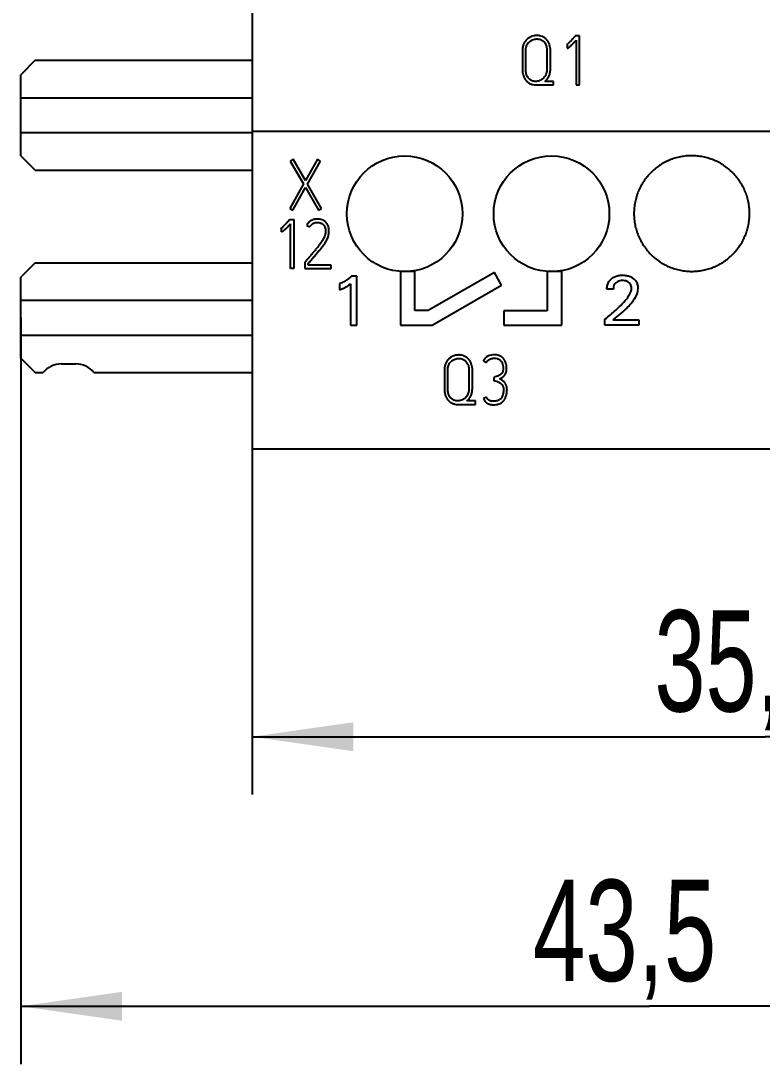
# Model space of a CAD drawing. Extents: x 0 to 420, y 0 to 297.
# Drawn here: x 101.72 to 127.36, y 119.38 to 155.46 of the extents above; entities that cross this region are included whole.
import ezdxf

# ---------------------------------------------------------------- set-up
doc = ezdxf.new("R2010")
doc.units = 0
doc.header["$LTSCALE"] = 23.1
for name, color, linetype in [('10000_FRONT', 7, 'CONTINUOUS'), ('10100_DIM_FRONT', 7, 'CONTINUOUS'), ('10500_FRONT_LABELING', 7, 'CONTINUOUS')]:
    doc.layers.add(name, color=color, linetype=linetype)
doc.styles.get("Standard").update_dxf_attribs({"font": 'txt', "width": 0.8})
doc.dimstyles.new('DIMSTYLE_1', dxfattribs={"dimtxt": 3.5, "dimasz": 3.5, "dimexe": 0.18, "dimexo": 0.0625, "dimgap": 0.09, "dimtad": 1, "dimtxsty": 'STANDARD', "dimcen": 0.09, "dimazin": 3, "dimtp": 0.05, "dimtm": 0.05, "dimtfac": 1, "dimtofl": 0, "dimtmove": 0, "dimatfit": 3, "dimtolj": 1})

# ---------------------------------------------------------------- blocks, each defined once
blk = doc.blocks.new('*D0')
at = {"layer": '10100_DIM_FRONT', "linetype": 'CONTINUOUS'}
for p, q in [((145.216, 146.129), (145.216, 119.377)), ((101.716, 145.192), (101.716, 119.377)), ((101.716, 121.377), (123.466, 121.377)), ((145.216, 121.377), (123.466, 121.377))]:
    blk.add_line(p, q, dxfattribs=at)
for points in [[(105.216, 121.877), (101.716, 121.377), (105.216, 120.877)], [(141.716, 120.877), (145.216, 121.377), (141.716, 121.877)]]:
    blk.add_solid(points, dxfattribs=at)
at = {"layer": '10100_DIM_FRONT', "linetype": 'CONTINUOUS', "width": 0.696429}
blk.add_text('43,5', height=3.5, dxfattribs=at).set_placement((119.432, 122.252))
blk = doc.blocks.new('*D1')
at = {"layer": '10100_DIM_FRONT', "linetype": 'CONTINUOUS'}
for p, q in [((109.715618, 185.641363), (109.715618, 128.698883)), ((145.215618, 185.641363), (145.215618, 128.698883)), ((109.715618, 130.698883), (127.465618, 130.698883)), ((145.215618, 130.698883), (127.465618, 130.698883))]:
    blk.add_line(p, q, dxfattribs=at)
for points in [[(113.215618, 131.198883), (109.715618, 130.698883), (113.215618, 130.198883)], [(141.715618, 130.198883), (145.215618, 130.698883), (141.715618, 131.198883)]]:
    blk.add_solid(points, dxfattribs=at)
at = {"layer": '10100_DIM_FRONT', "linetype": 'CONTINUOUS', "width": 0.678571}
blk.add_text('35,5', height=3.5, dxfattribs=at).set_placement((123.63496, 131.573883))

msp = doc.modelspace()

# ---------------------------------------------------------------- linework, layer by layer
at = {"layer": '10000_FRONT', "color": 7, "linetype": 'CONTINUOUS'}
for p, q in [((109.716, 230.642), (109.716, 140.642)), ((102.216, 154.092), (101.716, 153.592)), ((102.216, 154.092), (109.716, 154.092)), ((101.716, 150.792), (101.716, 153.592)), ((101.716, 152.792), (109.716, 152.792)), ((101.716, 151.592), (109.716, 151.592)), ((109.716, 151.642), (145.216, 151.642)), ((101.716, 150.792), (102.216, 150.292)), ((102.216, 150.292), (109.716, 150.292)), ((102.216, 147.092), (101.716, 146.592)), ((102.216, 147.092), (109.716, 147.092)), ((101.716, 143.792), (101.716, 146.592)), ((114.849, 146.788), (114.849, 144.934)), ((115.345, 146.788), (114.849, 146.788)), ((115.345, 145.435), (115.345, 146.788)), ((118.096, 146.753), (115.811, 145.435)), ((118.346, 146.319), (118.096, 146.753)), ((119.926, 146.794), (119.926, 145.434)), ((120.426, 146.794), (119.926, 146.794)), ((120.426, 144.934), (120.426, 146.794)), ((115.944, 144.934), (118.346, 146.319)), ((101.716, 145.792), (109.716, 145.792)), ((115.811, 145.435), (115.345, 145.435)), ((118.427, 145.434), (118.427, 144.934)), ((119.926, 145.434), (118.427, 145.434)), ((114.849, 144.934), (115.944, 144.934)), ((118.427, 144.934), (120.426, 144.934)), ((101.716, 144.592), (109.716, 144.592)), ((101.716, 143.792), (102.216, 143.292)), ((102.216, 143.292), (102.491, 143.292)), ((103.116, 143.592), (103.616, 143.592)), ((104.24, 143.292), (109.716, 143.292)), ((145.216, 140.642), (109.716, 140.642))]:
    msp.add_line(p, q, dxfattribs=at)
for centre in [(114.993, 148.785), (120.073, 148.785)]:
    msp.add_circle(centre, 2, dxfattribs=at)
for centre, start, end in [((103.116, 142.792), 90, 141.3178), ((103.616, 142.792), 38.6822, 90)]:
    msp.add_arc(centre, 0.8, start, end, dxfattribs=at)
for points, knots in [([(126.926, 148.792), (126.926, 148.858), (126.922, 148.923), (126.91, 149.053), (126.9, 149.117), (126.875, 149.245), (126.859, 149.308), (126.831, 149.402), (126.821, 149.433), (126.798, 149.495), (126.787, 149.526), (126.749, 149.616), (126.694, 149.734), (126.627, 149.846), (126.573, 149.927), (126.554, 149.954), (126.515, 150.007), (126.495, 150.033), (126.432, 150.109), (126.388, 150.158), (126.25, 150.297), (126.15, 150.379), (126.027, 150.462), (126.013, 150.471), (125.985, 150.489), (125.971, 150.497), (125.929, 150.523), (125.9, 150.539), (125.813, 150.586), (125.754, 150.614), (125.634, 150.664), (125.572, 150.686), (125.478, 150.715), (125.447, 150.724), (125.383, 150.74), (125.35, 150.747), (125.253, 150.766), (125.123, 150.786), (124.993, 150.792), (124.862, 150.792), (124.797, 150.789), (124.698, 150.78), (124.665, 150.776), (124.6, 150.766), (124.567, 150.76), (124.471, 150.741), (124.407, 150.725), (124.283, 150.687), (124.221, 150.665), (124.13, 150.628), (124.1, 150.614), (124.055, 150.593), (124.04, 150.586), (124.011, 150.571), (123.938, 150.533), (123.867, 150.491), (123.705, 150.382), (123.604, 150.299), (123.487, 150.182), (123.464, 150.158), (123.42, 150.11), (123.399, 150.085), (123.337, 150.009), (123.298, 149.957), (123.226, 149.849), (123.192, 149.793), (123.146, 149.706), (123.131, 149.677), (123.103, 149.617), (123.09, 149.587), (123.052, 149.496), (123.009, 149.374), (122.977, 149.247), (122.958, 149.152), (122.952, 149.12), (122.943, 149.055), (122.939, 149.022), (122.929, 148.924), (122.926, 148.858), (122.926, 148.792)], [0, 0, 0, 0, 0.03125, 0.03125, 0.0625, 0.0625, 0.09375, 0.09375, 0.109375, 0.109375, 0.125, 0.125, 0.15625, 0.1875, 0.1875, 0.203125, 0.203125, 0.21875, 0.21875, 0.25, 0.25, 0.3125, 0.3125, 0.320312, 0.320312, 0.328125, 0.328125, 0.34375, 0.34375, 0.375, 0.375, 0.40625, 0.40625, 0.421875, 0.421875, 0.4375, 0.4375, 0.46875, 0.5, 0.5, 0.53125, 0.53125, 0.546875, 0.546875, 0.5625, 0.5625, 0.59375, 0.59375, 0.625, 0.625, 0.640625, 0.640625, 0.648438, 0.648438, 0.65625, 0.6875, 0.6875, 0.75, 0.75, 0.765625, 0.765625, 0.78125, 0.78125, 0.8125, 0.8125, 0.84375, 0.84375, 0.859375, 0.859375, 0.875, 0.875, 0.90625, 0.9375, 0.9375, 0.953125, 0.953125, 0.96875, 0.96875, 1, 1, 1, 1]), ([(122.926, 148.792), (122.926, 148.727), (122.929, 148.661), (122.942, 148.532), (122.951, 148.468), (122.976, 148.34), (122.992, 148.277), (123.02, 148.183), (123.031, 148.152), (123.053, 148.09), (123.065, 148.059), (123.102, 147.969), (123.158, 147.851), (123.224, 147.739), (123.278, 147.658), (123.297, 147.631), (123.336, 147.578), (123.356, 147.552), (123.419, 147.476), (123.463, 147.427), (123.601, 147.288), (123.701, 147.205), (123.824, 147.123), (123.838, 147.114), (123.866, 147.096), (123.88, 147.087), (123.922, 147.062), (123.951, 147.046), (124.038, 146.999), (124.097, 146.971), (124.217, 146.921), (124.279, 146.899), (124.373, 146.87), (124.404, 146.861), (124.468, 146.845), (124.501, 146.838), (124.598, 146.818), (124.728, 146.799), (124.858, 146.792), (124.989, 146.792), (125.055, 146.795), (125.153, 146.805), (125.186, 146.809), (125.252, 146.819), (125.414, 146.847), (125.57, 146.894), (125.721, 146.957), (125.751, 146.971), (125.796, 146.992), (125.811, 146.999), (125.841, 147.014), (125.914, 147.052), (125.984, 147.094), (126.147, 147.203), (126.248, 147.286), (126.364, 147.403), (126.387, 147.426), (126.431, 147.475), (126.452, 147.5), (126.514, 147.576), (126.553, 147.628), (126.625, 147.736), (126.659, 147.792), (126.705, 147.879), (126.72, 147.908), (126.748, 147.968), (126.761, 147.998), (126.799, 148.088), (126.843, 148.211), (126.874, 148.337), (126.893, 148.433), (126.899, 148.465), (126.909, 148.53), (126.913, 148.563), (126.922, 148.661), (126.926, 148.726), (126.926, 148.792)], [0, 0, 0, 0, 0.03125, 0.03125, 0.0625, 0.0625, 0.09375, 0.09375, 0.109375, 0.109375, 0.125, 0.125, 0.15625, 0.1875, 0.1875, 0.203125, 0.203125, 0.21875, 0.21875, 0.25, 0.25, 0.3125, 0.3125, 0.320312, 0.320312, 0.328125, 0.328125, 0.34375, 0.34375, 0.375, 0.375, 0.40625, 0.40625, 0.421875, 0.421875, 0.4375, 0.4375, 0.46875, 0.5, 0.5, 0.53125, 0.53125, 0.546875, 0.546875, 0.5625, 0.625, 0.625, 0.640625, 0.640625, 0.648438, 0.648438, 0.65625, 0.6875, 0.6875, 0.75, 0.75, 0.765625, 0.765625, 0.78125, 0.78125, 0.8125, 0.8125, 0.84375, 0.84375, 0.859375, 0.859375, 0.875, 0.875, 0.90625, 0.9375, 0.9375, 0.953125, 0.953125, 0.96875, 0.96875, 1, 1, 1, 1])]:
    msp.add_open_spline(points, degree=3, knots=knots, dxfattribs=at)
at = {"layer": '10500_FRONT_LABELING', "color": 7, "linetype": 'CONTINUOUS'}
for p, q in [((120.895, 154.933), (120.879, 154.914)), ((121.044, 154.933), (120.895, 154.933)), ((120.926, 154.787), (120.926, 153.24)), ((121.044, 153.24), (121.044, 154.933)), ((119.066, 154.428), (119.066, 153.785)), ((119.184, 153.785), (119.184, 154.428)), ((119.917, 154.428), (119.917, 153.799)), ((120.037, 153.799), (120.037, 154.428)), ((120.596, 154.629), (120.61, 154.633)), ((120.61, 154.633), (120.617, 154.513)), ((120.141, 153.363), (119.848, 153.363)), ((120.141, 153.242), (120.141, 153.363)), ((119.528, 153.242), (120.141, 153.242)), ((120.926, 153.24), (121.044, 153.24)), ((111.136, 150.668), (111.034, 150.609)), ((111.034, 150.609), (111.494, 149.815)), ((111.56, 149.933), (111.136, 150.668)), ((111.978, 150.668), (111.56, 149.933)), ((111.631, 149.812), (112.084, 150.609)), ((112.084, 150.609), (111.978, 150.668)), ((111.494, 149.815), (111.016, 148.973)), ((112.119, 148.973), (111.631, 149.812)), ((111.119, 148.914), (111.563, 149.695)), ((111.563, 149.695), (112.015, 148.914)), ((111.016, 148.973), (111.119, 148.914)), ((112.015, 148.914), (112.119, 148.973)), ((110.999, 148.564), (111.015, 148.583)), ((111.015, 148.583), (111.164, 148.583)), ((111.046, 146.89), (111.046, 148.437)), ((111.164, 148.583), (111.164, 146.89)), ((111.605, 148.383), (111.711, 148.328)), ((110.73, 148.283), (110.716, 148.279)), ((110.737, 148.163), (110.73, 148.283)), ((111.164, 146.89), (111.046, 146.89)), ((111.555, 147.126), (111.541, 147.109)), ((111.541, 147.109), (111.541, 146.892)), ((111.541, 146.892), (112.446, 146.892)), ((111.659, 147.01), (111.659, 147.067)), ((112.446, 147.01), (111.659, 147.01)), ((112.446, 146.892), (112.446, 147.01)), ((113.343, 146.626), (113.15, 146.626)), ((113.343, 144.935), (113.343, 146.626)), ((112.743, 146.364), (112.743, 146.152)), ((113.115, 146.363), (113.115, 144.935)), ((122.213, 146.176), (121.992, 146.176)), ((121.923, 144.935), (121.923, 145.139)), ((122.2, 145.121), (123.095, 145.121)), ((123.095, 145.121), (123.095, 144.935)), ((113.115, 144.935), (113.343, 144.935)), ((123.095, 144.935), (121.923, 144.935)), ((117.716, 143.694), (117.824, 143.64)), ((116.366, 143.378), (116.366, 142.735)), ((116.484, 142.735), (116.484, 143.378)), ((117.217, 143.378), (117.217, 142.749)), ((117.337, 142.749), (117.337, 143.378)), ((118.076, 143.128), (118.083, 143.011)), ((116.828, 142.192), (117.441, 142.192)), ((117.441, 142.313), (117.148, 142.313)), ((117.441, 142.192), (117.441, 142.313)), ((117.824, 142.445), (117.716, 142.395))]:
    msp.add_line(p, q, dxfattribs=at)
for points, knots in [([(120.037, 154.428), (120.037, 154.495), (120.029, 154.561), (120.003, 154.64), (119.997, 154.656), (119.984, 154.686), (119.977, 154.701), (119.961, 154.73), (119.952, 154.744), (119.938, 154.765), (119.933, 154.772), (119.923, 154.785), (119.918, 154.791), (119.89, 154.823), (119.866, 154.846), (119.826, 154.875), (119.812, 154.884), (119.783, 154.901), (119.768, 154.908), (119.722, 154.928), (119.69, 154.938), (119.641, 154.947), (119.624, 154.949), (119.591, 154.952), (119.574, 154.952), (119.541, 154.951), (119.524, 154.95), (119.49, 154.946), (119.474, 154.943), (119.425, 154.932), (119.394, 154.922), (119.348, 154.901), (119.333, 154.894), (119.304, 154.877), (119.29, 154.868), (119.263, 154.849), (119.249, 154.839), (119.231, 154.823), (119.224, 154.817), (119.212, 154.806), (119.206, 154.8), (119.178, 154.769), (119.158, 154.743), (119.132, 154.7), (119.124, 154.685), (119.11, 154.655), (119.103, 154.64), (119.092, 154.609), (119.087, 154.593), (119.079, 154.561), (119.076, 154.545), (119.07, 154.512), (119.069, 154.495), (119.066, 154.462), (119.066, 154.445), (119.066, 154.428)], [0, 0, 0, 0, 0.125, 0.125, 0.15625, 0.15625, 0.1875, 0.1875, 0.21875, 0.21875, 0.234375, 0.234375, 0.25, 0.25, 0.3125, 0.3125, 0.34375, 0.34375, 0.375, 0.375, 0.4375, 0.4375, 0.46875, 0.46875, 0.5, 0.5, 0.53125, 0.53125, 0.5625, 0.5625, 0.625, 0.625, 0.65625, 0.65625, 0.6875, 0.6875, 0.71875, 0.71875, 0.734375, 0.734375, 0.75, 0.75, 0.8125, 0.8125, 0.84375, 0.84375, 0.875, 0.875, 0.90625, 0.90625, 0.9375, 0.9375, 0.96875, 0.96875, 1, 1, 1, 1]), ([(119.184, 154.428), (119.184, 154.454), (119.185, 154.479), (119.193, 154.529), (119.198, 154.554), (119.211, 154.59), (119.216, 154.602), (119.227, 154.625), (119.232, 154.636), (119.245, 154.658), (119.252, 154.669), (119.267, 154.689), (119.275, 154.699), (119.301, 154.728), (119.32, 154.745), (119.351, 154.767), (119.362, 154.774), (119.384, 154.787), (119.396, 154.792), (119.431, 154.808), (119.455, 154.816), (119.492, 154.824), (119.505, 154.827), (119.53, 154.83), (119.543, 154.831), (119.568, 154.832), (119.581, 154.832), (119.607, 154.83), (119.619, 154.828), (119.657, 154.822), (119.681, 154.815), (119.716, 154.8), (119.728, 154.794), (119.75, 154.781), (119.761, 154.774), (119.791, 154.751), (119.81, 154.734), (119.843, 154.694), (119.856, 154.673), (119.874, 154.639), (119.879, 154.627), (119.888, 154.603), (119.893, 154.591), (119.903, 154.555), (119.909, 154.53), (119.915, 154.48), (119.917, 154.454), (119.917, 154.428)], [0, 0, 0, 0, 0.0625, 0.0625, 0.125, 0.125, 0.15625, 0.15625, 0.1875, 0.1875, 0.21875, 0.21875, 0.25, 0.25, 0.3125, 0.3125, 0.34375, 0.34375, 0.375, 0.375, 0.4375, 0.4375, 0.46875, 0.46875, 0.5, 0.5, 0.53125, 0.53125, 0.5625, 0.5625, 0.625, 0.625, 0.65625, 0.65625, 0.6875, 0.6875, 0.75, 0.75, 0.8125, 0.8125, 0.84375, 0.84375, 0.875, 0.875, 0.9375, 0.9375, 1, 1, 1, 1]), ([(120.879, 154.914), (120.868, 154.901), (120.856, 154.889), (120.834, 154.864), (120.822, 154.852), (120.788, 154.815), (120.766, 154.79), (120.719, 154.742), (120.696, 154.718), (120.66, 154.683), (120.648, 154.671), (120.629, 154.655), (120.622, 154.649), (120.61, 154.638), (120.603, 154.633), (120.596, 154.629)], [0, 0, 0, 0, 0.125, 0.125, 0.25, 0.25, 0.5, 0.5, 0.75, 0.75, 0.875, 0.875, 0.9375, 0.9375, 1, 1, 1, 1]), ([(120.617, 154.513), (120.622, 154.513), (120.626, 154.514), (120.634, 154.516), (120.639, 154.517), (120.647, 154.52), (120.651, 154.522), (120.658, 154.526), (120.662, 154.528), (120.673, 154.536), (120.68, 154.541), (120.693, 154.552), (120.7, 154.558), (120.719, 154.575), (120.732, 154.587), (120.757, 154.611), (120.77, 154.623), (120.806, 154.66), (120.831, 154.685), (120.879, 154.736), (120.902, 154.761), (120.926, 154.787)], [0, 0, 0, 0, 0.03125, 0.03125, 0.0625, 0.0625, 0.09375, 0.09375, 0.125, 0.125, 0.1875, 0.1875, 0.25, 0.25, 0.375, 0.375, 0.5, 0.5, 0.75, 0.75, 1, 1, 1, 1]), ([(119.066, 153.785), (119.066, 153.718), (119.073, 153.652), (119.097, 153.572), (119.102, 153.556), (119.114, 153.525), (119.121, 153.51), (119.135, 153.48), (119.143, 153.466), (119.156, 153.444), (119.161, 153.437), (119.17, 153.423), (119.175, 153.416), (119.2, 153.383), (119.223, 153.359), (119.262, 153.327), (119.275, 153.317), (119.304, 153.299), (119.333, 153.283), (119.364, 153.271), (119.395, 153.26), (119.412, 153.256), (119.461, 153.245), (119.494, 153.242), (119.528, 153.242)], [0, 0, 0, 0, 0.25, 0.25, 0.3125, 0.3125, 0.375, 0.375, 0.4375, 0.4375, 0.46875, 0.46875, 0.5, 0.5, 0.625, 0.625, 0.6875, 0.6875, 0.75, 0.8125, 0.8125, 0.875, 0.875, 1, 1, 1, 1]), ([(119.917, 153.799), (119.917, 153.772), (119.915, 153.746), (119.91, 153.707), (119.908, 153.694), (119.902, 153.669), (119.898, 153.656), (119.886, 153.618), (119.876, 153.594), (119.858, 153.559), (119.851, 153.548), (119.837, 153.525), (119.829, 153.515), (119.804, 153.484), (119.786, 153.465), (119.755, 153.44), (119.745, 153.432), (119.723, 153.418), (119.711, 153.411), (119.676, 153.393), (119.651, 153.383), (119.613, 153.373), (119.6, 153.37), (119.574, 153.365), (119.561, 153.364), (119.535, 153.362), (119.522, 153.362), (119.502, 153.363), (119.495, 153.364), (119.482, 153.365), (119.475, 153.366), (119.443, 153.371), (119.418, 153.379), (119.381, 153.395), (119.37, 153.401), (119.347, 153.415), (119.325, 153.43), (119.306, 153.447), (119.287, 153.466), (119.279, 153.476), (119.254, 153.508), (119.241, 153.53), (119.223, 153.566), (119.218, 153.578), (119.209, 153.603), (119.206, 153.616), (119.195, 153.654), (119.191, 153.679), (119.185, 153.732), (119.184, 153.758), (119.184, 153.785)], [0, 0, 0, 0, 0.0625, 0.0625, 0.09375, 0.09375, 0.125, 0.125, 0.1875, 0.1875, 0.21875, 0.21875, 0.25, 0.25, 0.3125, 0.3125, 0.34375, 0.34375, 0.375, 0.375, 0.4375, 0.4375, 0.46875, 0.46875, 0.5, 0.5, 0.53125, 0.53125, 0.546875, 0.546875, 0.5625, 0.5625, 0.625, 0.625, 0.65625, 0.65625, 0.6875, 0.71875, 0.71875, 0.75, 0.75, 0.8125, 0.8125, 0.84375, 0.84375, 0.875, 0.875, 0.9375, 0.9375, 1, 1, 1, 1]), ([(119.848, 153.363), (119.864, 153.376), (119.879, 153.39), (119.907, 153.42), (119.92, 153.436), (119.938, 153.461), (119.943, 153.469), (119.954, 153.486), (119.96, 153.495), (119.975, 153.522), (119.984, 153.54), (120, 153.578), (120.007, 153.597), (120.019, 153.636), (120.023, 153.656), (120.034, 153.717), (120.037, 153.758), (120.037, 153.799)], [0, 0, 0, 0, 0.125, 0.125, 0.25, 0.25, 0.3125, 0.3125, 0.375, 0.375, 0.5, 0.5, 0.625, 0.625, 0.75, 0.75, 1, 1, 1, 1]), ([(110.716, 148.279), (110.723, 148.283), (110.729, 148.289), (110.742, 148.299), (110.749, 148.305), (110.768, 148.321), (110.78, 148.333), (110.816, 148.368), (110.839, 148.392), (110.885, 148.441), (110.908, 148.465), (110.942, 148.502), (110.953, 148.514), (110.976, 148.539), (110.988, 148.551), (110.999, 148.564)], [0, 0, 0, 0, 0.0625, 0.0625, 0.125, 0.125, 0.25, 0.25, 0.5, 0.5, 0.75, 0.75, 0.875, 0.875, 1, 1, 1, 1]), ([(111.046, 148.437), (111.022, 148.411), (110.998, 148.386), (110.95, 148.335), (110.926, 148.31), (110.889, 148.273), (110.877, 148.261), (110.852, 148.237), (110.839, 148.225), (110.82, 148.208), (110.813, 148.202), (110.799, 148.191), (110.793, 148.186), (110.782, 148.178), (110.778, 148.176), (110.771, 148.172), (110.767, 148.17), (110.759, 148.167), (110.754, 148.166), (110.746, 148.164), (110.741, 148.163), (110.737, 148.163)], [0, 0, 0, 0, 0.25, 0.25, 0.5, 0.5, 0.625, 0.625, 0.75, 0.75, 0.8125, 0.8125, 0.875, 0.875, 0.90625, 0.90625, 0.9375, 0.9375, 0.96875, 0.96875, 1, 1, 1, 1]), ([(111.711, 148.328), (111.72, 148.348), (111.732, 148.367), (111.752, 148.392), (111.76, 148.4), (111.775, 148.416), (111.792, 148.43), (111.81, 148.442), (111.829, 148.453), (111.839, 148.458), (111.869, 148.471), (111.89, 148.477), (111.923, 148.481), (111.934, 148.483), (111.956, 148.484), (111.967, 148.484), (112, 148.484), (112.021, 148.482), (112.054, 148.476), (112.065, 148.473), (112.086, 148.467), (112.096, 148.463), (112.116, 148.455), (112.126, 148.45), (112.145, 148.439), (112.154, 148.432), (112.171, 148.419), (112.179, 148.411), (112.19, 148.399), (112.194, 148.395), (112.201, 148.386), (112.204, 148.382), (112.213, 148.368), (112.219, 148.359), (112.228, 148.339), (112.233, 148.329), (112.243, 148.298), (112.248, 148.277), (112.253, 148.244), (112.254, 148.234), (112.255, 148.212), (112.255, 148.201), (112.255, 148.168), (112.254, 148.146), (112.248, 148.103), (112.244, 148.082), (112.237, 148.051), (112.234, 148.04), (112.228, 148.019), (112.224, 148.009), (112.213, 147.978), (112.204, 147.958), (112.185, 147.92), (112.174, 147.901), (112.151, 147.865), (112.14, 147.846), (112.104, 147.792), (112.079, 147.757), (112.027, 147.687), (112.001, 147.653), (111.947, 147.586), (111.92, 147.553), (111.864, 147.486), (111.836, 147.453), (111.781, 147.387), (111.753, 147.355), (111.696, 147.289), (111.668, 147.256), (111.626, 147.207), (111.612, 147.191), (111.583, 147.158), (111.569, 147.142), (111.555, 147.126)], [0, 0, 0, 0, 0.03125, 0.03125, 0.046875, 0.046875, 0.0625, 0.078125, 0.078125, 0.09375, 0.09375, 0.125, 0.125, 0.140625, 0.140625, 0.15625, 0.15625, 0.1875, 0.1875, 0.203125, 0.203125, 0.21875, 0.21875, 0.234375, 0.234375, 0.25, 0.25, 0.265625, 0.265625, 0.273438, 0.273438, 0.28125, 0.28125, 0.296875, 0.296875, 0.3125, 0.3125, 0.34375, 0.34375, 0.359375, 0.359375, 0.375, 0.375, 0.40625, 0.40625, 0.4375, 0.4375, 0.453125, 0.453125, 0.46875, 0.46875, 0.5, 0.5, 0.53125, 0.53125, 0.5625, 0.5625, 0.625, 0.625, 0.6875, 0.6875, 0.75, 0.75, 0.8125, 0.8125, 0.875, 0.875, 0.9375, 0.9375, 0.96875, 0.96875, 1, 1, 1, 1]), ([(111.659, 147.067), (111.692, 147.106), (111.725, 147.145), (111.791, 147.223), (111.824, 147.262), (111.891, 147.34), (111.924, 147.379), (111.99, 147.457), (112.022, 147.497), (112.087, 147.576), (112.119, 147.616), (112.165, 147.677), (112.18, 147.698), (112.21, 147.74), (112.225, 147.761), (112.253, 147.803), (112.267, 147.825), (112.293, 147.869), (112.305, 147.892), (112.326, 147.938), (112.336, 147.962), (112.352, 148.01), (112.358, 148.036), (112.368, 148.086), (112.371, 148.111), (112.375, 148.162), (112.376, 148.187), (112.374, 148.239), (112.371, 148.265), (112.362, 148.315), (112.356, 148.34), (112.343, 148.377), (112.338, 148.389), (112.327, 148.412), (112.321, 148.423), (112.307, 148.445), (112.3, 148.455), (112.283, 148.475), (112.275, 148.485), (112.256, 148.503), (112.247, 148.512), (112.227, 148.528), (112.216, 148.535), (112.194, 148.548), (112.183, 148.554), (112.159, 148.565), (112.147, 148.57), (112.111, 148.583), (112.086, 148.59), (112.048, 148.596), (112.035, 148.598), (112.009, 148.6), (111.996, 148.601), (111.957, 148.602), (111.931, 148.601), (111.893, 148.597), (111.88, 148.595), (111.855, 148.59), (111.842, 148.587), (111.805, 148.575), (111.781, 148.565), (111.748, 148.545), (111.737, 148.538), (111.716, 148.523), (111.696, 148.507), (111.677, 148.489), (111.66, 148.47), (111.652, 148.46), (111.628, 148.428), (111.615, 148.406), (111.605, 148.383)], [0, 0, 0, 0, 0.0625, 0.0625, 0.125, 0.125, 0.1875, 0.1875, 0.25, 0.25, 0.3125, 0.3125, 0.34375, 0.34375, 0.375, 0.375, 0.40625, 0.40625, 0.4375, 0.4375, 0.46875, 0.46875, 0.5, 0.5, 0.53125, 0.53125, 0.5625, 0.5625, 0.59375, 0.59375, 0.625, 0.625, 0.640625, 0.640625, 0.65625, 0.65625, 0.671875, 0.671875, 0.6875, 0.6875, 0.703125, 0.703125, 0.71875, 0.71875, 0.734375, 0.734375, 0.75, 0.75, 0.78125, 0.78125, 0.796875, 0.796875, 0.8125, 0.8125, 0.84375, 0.84375, 0.859375, 0.859375, 0.875, 0.875, 0.90625, 0.90625, 0.921875, 0.921875, 0.9375, 0.953125, 0.953125, 0.96875, 0.96875, 1, 1, 1, 1]), ([(113.15, 146.626), (113.111, 146.588), (113.028, 146.518), (112.891, 146.43), (112.793, 146.384), (112.743, 146.364)], [0, 0, 0, 0, 0.335376, 0.666733, 1, 1, 1, 1]), ([(121.992, 146.176), (121.992, 146.224), (122.002, 146.317), (122.055, 146.443), (122.142, 146.542), (122.253, 146.612), (122.383, 146.653), (122.525, 146.664), (122.665, 146.654), (122.793, 146.618), (122.904, 146.555), (122.994, 146.466), (123.05, 146.345), (123.075, 146.142), (122.964, 145.834), (122.654, 145.471), (122.355, 145.251), (122.2, 145.121)], [0, 0, 0, 0, 0.047634, 0.090966, 0.134024, 0.175852, 0.219839, 0.26854, 0.316048, 0.358805, 0.398874, 0.441275, 0.482994, 0.528552, 0.640457, 0.793497, 1, 1, 1, 1]), ([(112.743, 146.152), (112.778, 146.166), (112.844, 146.193), (112.934, 146.237), (112.999, 146.276), (113.045, 146.308), (113.08, 146.334), (113.103, 146.353), (113.115, 146.363)], [0, 0, 0, 0, 0.263331, 0.496838, 0.701719, 0.791454, 0.890837, 1, 1, 1, 1]), ([(121.923, 145.139), (121.989, 145.189), (122.117, 145.29), (122.299, 145.449), (122.488, 145.631), (122.663, 145.823), (122.797, 146.017), (122.847, 146.174), (122.834, 146.282), (122.803, 146.355), (122.751, 146.411), (122.686, 146.451), (122.609, 146.473), (122.525, 146.48), (122.44, 146.472), (122.362, 146.445), (122.297, 146.4), (122.247, 146.338), (122.218, 146.261), (122.213, 146.205), (122.213, 146.176)], [0, 0, 0, 0, 0.104116, 0.205085, 0.303144, 0.433178, 0.529839, 0.598022, 0.633057, 0.664801, 0.696393, 0.726886, 0.759247, 0.795227, 0.832181, 0.865789, 0.898315, 0.930542, 0.963549, 1, 1, 1, 1]), ([(117.337, 143.378), (117.337, 143.445), (117.329, 143.51), (117.303, 143.589), (117.297, 143.605), (117.284, 143.636), (117.277, 143.651), (117.261, 143.68), (117.252, 143.694), (117.238, 143.714), (117.233, 143.721), (117.223, 143.734), (117.218, 143.741), (117.191, 143.773), (117.166, 143.795), (117.126, 143.825), (117.112, 143.834), (117.083, 143.851), (117.068, 143.858), (117.022, 143.878), (116.991, 143.888), (116.941, 143.897), (116.924, 143.899), (116.891, 143.902), (116.874, 143.902), (116.841, 143.901), (116.824, 143.9), (116.79, 143.896), (116.774, 143.893), (116.725, 143.882), (116.693, 143.871), (116.655, 143.855), (116.647, 143.851), (116.632, 143.843), (116.625, 143.839), (116.603, 143.827), (116.589, 143.818), (116.562, 143.799), (116.549, 143.789), (116.53, 143.772), (116.524, 143.767), (116.512, 143.755), (116.506, 143.749), (116.478, 143.719), (116.458, 143.692), (116.432, 143.65), (116.424, 143.635), (116.41, 143.605), (116.403, 143.59), (116.392, 143.558), (116.387, 143.543), (116.379, 143.511), (116.376, 143.494), (116.37, 143.462), (116.369, 143.445), (116.366, 143.412), (116.366, 143.395), (116.366, 143.378)], [0, 0, 0, 0, 0.125, 0.125, 0.15625, 0.15625, 0.1875, 0.1875, 0.21875, 0.21875, 0.234375, 0.234375, 0.25, 0.25, 0.3125, 0.3125, 0.34375, 0.34375, 0.375, 0.375, 0.4375, 0.4375, 0.46875, 0.46875, 0.5, 0.5, 0.53125, 0.53125, 0.5625, 0.5625, 0.625, 0.625, 0.640625, 0.640625, 0.65625, 0.65625, 0.6875, 0.6875, 0.71875, 0.71875, 0.734375, 0.734375, 0.75, 0.75, 0.8125, 0.8125, 0.84375, 0.84375, 0.875, 0.875, 0.90625, 0.90625, 0.9375, 0.9375, 0.96875, 0.96875, 1, 1, 1, 1]), ([(116.484, 143.378), (116.484, 143.404), (116.485, 143.429), (116.492, 143.479), (116.498, 143.503), (116.511, 143.54), (116.516, 143.552), (116.526, 143.575), (116.532, 143.586), (116.545, 143.608), (116.552, 143.618), (116.567, 143.639), (116.575, 143.649), (116.601, 143.677), (116.62, 143.694), (116.651, 143.717), (116.662, 143.724), (116.684, 143.736), (116.695, 143.742), (116.73, 143.758), (116.755, 143.766), (116.792, 143.774), (116.805, 143.777), (116.83, 143.78), (116.843, 143.781), (116.868, 143.782), (116.881, 143.782), (116.907, 143.78), (116.92, 143.778), (116.957, 143.772), (116.982, 143.765), (117.017, 143.749), (117.028, 143.744), (117.05, 143.731), (117.061, 143.724), (117.081, 143.709), (117.091, 143.7), (117.11, 143.683), (117.118, 143.673), (117.143, 143.644), (117.157, 143.622), (117.174, 143.588), (117.179, 143.577), (117.189, 143.553), (117.193, 143.541), (117.204, 143.504), (117.209, 143.48), (117.215, 143.429), (117.217, 143.404), (117.217, 143.378)], [0, 0, 0, 0, 0.0625, 0.0625, 0.125, 0.125, 0.15625, 0.15625, 0.1875, 0.1875, 0.21875, 0.21875, 0.25, 0.25, 0.3125, 0.3125, 0.34375, 0.34375, 0.375, 0.375, 0.4375, 0.4375, 0.46875, 0.46875, 0.5, 0.5, 0.53125, 0.53125, 0.5625, 0.5625, 0.625, 0.625, 0.65625, 0.65625, 0.6875, 0.6875, 0.71875, 0.71875, 0.75, 0.75, 0.8125, 0.8125, 0.84375, 0.84375, 0.875, 0.875, 0.9375, 0.9375, 1, 1, 1, 1]), ([(118.279, 143.074), (118.295, 143.082), (118.309, 143.09), (118.339, 143.107), (118.354, 143.116), (118.375, 143.13), (118.382, 143.135), (118.395, 143.145), (118.402, 143.15), (118.414, 143.161), (118.421, 143.167), (118.433, 143.18), (118.439, 143.186), (118.455, 143.206), (118.465, 143.22), (118.478, 143.242), (118.482, 143.249), (118.49, 143.265), (118.494, 143.273), (118.503, 143.297), (118.508, 143.313), (118.515, 143.346), (118.517, 143.363), (118.519, 143.398), (118.52, 143.415), (118.52, 143.449), (118.519, 143.466), (118.516, 143.517), (118.511, 143.551), (118.5, 143.601), (118.496, 143.618), (118.485, 143.65), (118.479, 143.666), (118.465, 143.697), (118.458, 143.713), (118.444, 143.735), (118.439, 143.742), (118.43, 143.756), (118.424, 143.763), (118.408, 143.783), (118.397, 143.795), (118.378, 143.813), (118.371, 143.818), (118.358, 143.829), (118.351, 143.834), (118.315, 143.858), (118.284, 143.873), (118.243, 143.886), (118.234, 143.889), (118.218, 143.893), (118.192, 143.899), (118.15, 143.905), (118.116, 143.906), (118.081, 143.907), (118.064, 143.906), (118.012, 143.903), (117.979, 143.897), (117.937, 143.885), (117.929, 143.883), (117.913, 143.877), (117.905, 143.873), (117.881, 143.863), (117.851, 143.847), (117.823, 143.827), (117.803, 143.81), (117.796, 143.805), (117.784, 143.793), (117.778, 143.787), (117.76, 143.768), (117.75, 143.754), (117.736, 143.733), (117.731, 143.725), (117.723, 143.71), (117.719, 143.702), (117.716, 143.694)], [0, 0, 0, 0, 0.03125, 0.03125, 0.0625, 0.0625, 0.078125, 0.078125, 0.09375, 0.09375, 0.109375, 0.109375, 0.125, 0.125, 0.15625, 0.15625, 0.171875, 0.171875, 0.1875, 0.1875, 0.21875, 0.21875, 0.25, 0.25, 0.28125, 0.28125, 0.3125, 0.3125, 0.375, 0.375, 0.40625, 0.40625, 0.4375, 0.4375, 0.46875, 0.46875, 0.484375, 0.484375, 0.5, 0.5, 0.53125, 0.53125, 0.546875, 0.546875, 0.5625, 0.5625, 0.625, 0.625, 0.640625, 0.640625, 0.65625, 0.6875, 0.71875, 0.71875, 0.75, 0.75, 0.8125, 0.8125, 0.828125, 0.828125, 0.84375, 0.84375, 0.875, 0.90625, 0.90625, 0.921875, 0.921875, 0.9375, 0.9375, 0.96875, 0.96875, 0.984375, 0.984375, 1, 1, 1, 1]), ([(117.824, 143.64), (117.83, 143.653), (117.837, 143.665), (117.853, 143.688), (117.862, 143.699), (117.881, 143.719), (117.892, 143.728), (117.915, 143.745), (117.927, 143.752), (117.952, 143.764), (117.965, 143.769), (117.993, 143.778), (118.006, 143.781), (118.034, 143.785), (118.048, 143.787), (118.076, 143.789), (118.091, 143.789), (118.133, 143.788), (118.161, 143.785), (118.195, 143.777), (118.202, 143.775), (118.216, 143.77), (118.222, 143.768), (118.242, 143.76), (118.254, 143.754), (118.272, 143.742), (118.278, 143.738), (118.289, 143.729), (118.295, 143.725), (118.31, 143.71), (118.319, 143.7), (118.332, 143.683), (118.337, 143.677), (118.344, 143.665), (118.355, 143.648), (118.365, 143.629), (118.375, 143.603), (118.38, 143.589), (118.387, 143.562), (118.39, 143.548), (118.397, 143.507), (118.399, 143.479), (118.4, 143.437), (118.4, 143.423), (118.398, 143.395), (118.397, 143.381), (118.393, 143.353), (118.389, 143.34), (118.379, 143.313), (118.373, 143.301), (118.362, 143.283), (118.358, 143.277), (118.349, 143.266), (118.345, 143.26), (118.331, 143.245), (118.321, 143.235), (118.299, 143.217), (118.287, 143.209), (118.263, 143.195), (118.25, 143.188), (118.225, 143.176), (118.212, 143.171), (118.185, 143.162), (118.171, 143.157), (118.131, 143.145), (118.104, 143.136), (118.076, 143.128)], [0, 0, 0, 0, 0.03125, 0.03125, 0.0625, 0.0625, 0.09375, 0.09375, 0.125, 0.125, 0.15625, 0.15625, 0.1875, 0.1875, 0.21875, 0.21875, 0.25, 0.25, 0.3125, 0.3125, 0.328125, 0.328125, 0.34375, 0.34375, 0.375, 0.375, 0.390625, 0.390625, 0.40625, 0.40625, 0.4375, 0.4375, 0.453125, 0.453125, 0.46875, 0.5, 0.5, 0.53125, 0.53125, 0.5625, 0.5625, 0.625, 0.625, 0.65625, 0.65625, 0.6875, 0.6875, 0.71875, 0.71875, 0.75, 0.75, 0.765625, 0.765625, 0.78125, 0.78125, 0.8125, 0.8125, 0.84375, 0.84375, 0.875, 0.875, 0.90625, 0.90625, 0.9375, 0.9375, 1, 1, 1, 1]), ([(117.716, 142.395), (117.723, 142.379), (117.731, 142.363), (117.749, 142.332), (117.758, 142.317), (117.775, 142.296), (117.781, 142.289), (117.793, 142.276), (117.8, 142.27), (117.82, 142.253), (117.835, 142.243), (117.858, 142.229), (117.865, 142.225), (117.882, 142.217), (117.89, 142.213), (117.915, 142.203), (117.932, 142.198), (117.967, 142.189), (117.984, 142.186), (118.011, 142.183), (118.02, 142.182), (118.038, 142.181), (118.047, 142.181), (118.092, 142.18), (118.127, 142.182), (118.18, 142.189), (118.198, 142.193), (118.224, 142.199), (118.233, 142.202), (118.25, 142.207), (118.258, 142.211), (118.284, 142.22), (118.3, 142.228), (118.323, 142.241), (118.331, 142.246), (118.346, 142.256), (118.353, 142.261), (118.389, 142.288), (118.414, 142.314), (118.441, 142.35), (118.446, 142.358), (118.455, 142.373), (118.469, 142.396), (118.481, 142.421), (118.494, 142.454), (118.5, 142.471), (118.51, 142.505), (118.514, 142.523), (118.525, 142.575), (118.53, 142.61), (118.533, 142.664), (118.534, 142.681), (118.534, 142.717), (118.534, 142.735), (118.531, 142.771), (118.528, 142.788), (118.523, 142.815), (118.52, 142.823), (118.515, 142.841), (118.512, 142.849), (118.503, 142.874), (118.495, 142.89), (118.481, 142.914), (118.477, 142.921), (118.466, 142.936), (118.461, 142.943), (118.443, 142.964), (118.43, 142.976), (118.403, 142.999), (118.388, 143.01), (118.358, 143.03), (118.342, 143.039), (118.311, 143.057), (118.295, 143.066), (118.279, 143.074)], [0, 0, 0, 0, 0.03125, 0.03125, 0.0625, 0.0625, 0.078125, 0.078125, 0.09375, 0.09375, 0.125, 0.125, 0.140625, 0.140625, 0.15625, 0.15625, 0.1875, 0.1875, 0.21875, 0.21875, 0.234375, 0.234375, 0.25, 0.25, 0.3125, 0.3125, 0.34375, 0.34375, 0.359375, 0.359375, 0.375, 0.375, 0.40625, 0.40625, 0.421875, 0.421875, 0.4375, 0.4375, 0.5, 0.5, 0.515625, 0.515625, 0.53125, 0.5625, 0.5625, 0.59375, 0.59375, 0.625, 0.625, 0.6875, 0.6875, 0.71875, 0.71875, 0.75, 0.75, 0.78125, 0.78125, 0.796875, 0.796875, 0.8125, 0.8125, 0.84375, 0.84375, 0.859375, 0.859375, 0.875, 0.875, 0.90625, 0.90625, 0.9375, 0.9375, 0.96875, 0.96875, 1, 1, 1, 1]), ([(118.083, 143.011), (118.112, 143.006), (118.141, 142.999), (118.197, 142.983), (118.224, 142.974), (118.264, 142.954), (118.277, 142.947), (118.302, 142.931), (118.314, 142.922), (118.336, 142.903), (118.346, 142.893), (118.365, 142.87), (118.373, 142.858), (118.385, 142.839), (118.388, 142.833), (118.394, 142.819), (118.397, 142.812), (118.404, 142.792), (118.408, 142.777), (118.412, 142.749), (118.413, 142.734), (118.414, 142.704), (118.414, 142.69), (118.412, 142.646), (118.408, 142.617), (118.401, 142.574), (118.398, 142.56), (118.391, 142.531), (118.387, 142.517), (118.373, 142.475), (118.361, 142.449), (118.336, 142.411), (118.327, 142.4), (118.307, 142.379), (118.296, 142.369), (118.279, 142.356), (118.272, 142.351), (118.26, 142.344), (118.253, 142.34), (118.233, 142.33), (118.22, 142.324), (118.199, 142.318), (118.191, 142.316), (118.177, 142.312), (118.155, 142.307), (118.119, 142.302), (118.09, 142.301), (118.06, 142.301), (118.045, 142.301), (118.016, 142.304), (118.001, 142.306), (117.972, 142.312), (117.958, 142.316), (117.93, 142.326), (117.917, 142.333), (117.899, 142.346), (117.893, 142.35), (117.882, 142.36), (117.876, 142.365), (117.861, 142.381), (117.852, 142.393), (117.837, 142.418), (117.83, 142.431), (117.824, 142.445)], [0, 0, 0, 0, 0.0625, 0.0625, 0.125, 0.125, 0.15625, 0.15625, 0.1875, 0.1875, 0.21875, 0.21875, 0.25, 0.25, 0.265625, 0.265625, 0.28125, 0.28125, 0.3125, 0.3125, 0.34375, 0.34375, 0.375, 0.375, 0.4375, 0.4375, 0.46875, 0.46875, 0.5, 0.5, 0.5625, 0.5625, 0.59375, 0.59375, 0.625, 0.625, 0.640625, 0.640625, 0.65625, 0.65625, 0.6875, 0.6875, 0.703125, 0.703125, 0.71875, 0.75, 0.78125, 0.78125, 0.8125, 0.8125, 0.84375, 0.84375, 0.875, 0.875, 0.90625, 0.90625, 0.921875, 0.921875, 0.9375, 0.9375, 0.96875, 0.96875, 1, 1, 1, 1]), ([(116.366, 142.735), (116.366, 142.668), (116.373, 142.602), (116.397, 142.522), (116.402, 142.506), (116.414, 142.475), (116.421, 142.46), (116.435, 142.43), (116.443, 142.416), (116.456, 142.395), (116.46, 142.388), (116.47, 142.374), (116.475, 142.367), (116.5, 142.333), (116.523, 142.309), (116.561, 142.277), (116.575, 142.267), (116.603, 142.249), (116.632, 142.233), (116.663, 142.221), (116.695, 142.21), (116.711, 142.206), (116.761, 142.195), (116.794, 142.192), (116.828, 142.192)], [0, 0, 0, 0, 0.25, 0.25, 0.3125, 0.3125, 0.375, 0.375, 0.4375, 0.4375, 0.46875, 0.46875, 0.5, 0.5, 0.625, 0.625, 0.6875, 0.6875, 0.75, 0.8125, 0.8125, 0.875, 0.875, 1, 1, 1, 1]), ([(117.217, 142.749), (117.217, 142.722), (117.215, 142.696), (117.21, 142.657), (117.208, 142.644), (117.202, 142.619), (117.198, 142.606), (117.186, 142.568), (117.176, 142.544), (117.158, 142.509), (117.151, 142.498), (117.137, 142.476), (117.129, 142.465), (117.104, 142.434), (117.086, 142.415), (117.056, 142.39), (117.045, 142.383), (117.023, 142.368), (117.011, 142.361), (116.976, 142.343), (116.952, 142.333), (116.913, 142.323), (116.9, 142.32), (116.874, 142.315), (116.861, 142.314), (116.835, 142.312), (116.822, 142.312), (116.802, 142.313), (116.795, 142.314), (116.782, 142.315), (116.775, 142.316), (116.742, 142.322), (116.711, 142.331), (116.681, 142.345), (116.67, 142.351), (116.664, 142.354), (116.647, 142.365), (116.625, 142.38), (116.606, 142.398), (116.587, 142.417), (116.578, 142.427), (116.554, 142.458), (116.54, 142.481), (116.523, 142.516), (116.518, 142.529), (116.509, 142.553), (116.506, 142.566), (116.495, 142.604), (116.491, 142.629), (116.485, 142.682), (116.484, 142.708), (116.484, 142.735)], [0, 0, 0, 0, 0.0625, 0.0625, 0.09375, 0.09375, 0.125, 0.125, 0.1875, 0.1875, 0.21875, 0.21875, 0.25, 0.25, 0.3125, 0.3125, 0.34375, 0.34375, 0.375, 0.375, 0.4375, 0.4375, 0.46875, 0.46875, 0.5, 0.5, 0.53125, 0.53125, 0.546875, 0.546875, 0.5625, 0.5625, 0.625, 0.640625, 0.640625, 0.65625, 0.65625, 0.6875, 0.71875, 0.71875, 0.75, 0.75, 0.8125, 0.8125, 0.84375, 0.84375, 0.875, 0.875, 0.9375, 0.9375, 1, 1, 1, 1]), ([(117.148, 142.313), (117.164, 142.326), (117.179, 142.34), (117.207, 142.37), (117.22, 142.386), (117.238, 142.411), (117.243, 142.419), (117.255, 142.436), (117.26, 142.445), (117.275, 142.472), (117.284, 142.49), (117.3, 142.528), (117.307, 142.547), (117.319, 142.586), (117.323, 142.606), (117.334, 142.667), (117.337, 142.708), (117.337, 142.749)], [0, 0, 0, 0, 0.125, 0.125, 0.25, 0.25, 0.3125, 0.3125, 0.375, 0.375, 0.5, 0.5, 0.625, 0.625, 0.75, 0.75, 1, 1, 1, 1])]:
    msp.add_open_spline(points, degree=3, knots=knots, dxfattribs=at)

# ---------------------------------------------------------------- dimensions: what is measured, and where the dimension line sits
at = {"layer": '10100_DIM_FRONT', "linetype": 'CONTINUOUS'}
for base, p1, p2, text, picture, middle in [((145.216, 130.699), (109.716, 185.641), (145.216, 185.641), '35,5', '*D1', (128.385, 133.324)), ((145.216, 121.377), (101.716, 145.192), (145.216, 146.129), '43,5', '*D0', (124.307, 124.002))]:
    dim = msp.add_linear_dim(base=base, p1=p1, p2=p2, text=text, dimstyle='DIMSTYLE_1', dxfattribs=at)
    dim.commit()
    dim.dimension.update_dxf_attribs({"geometry": picture, "text_midpoint": middle, "dimtype": 160})

doc.saveas('drawing.dxf')
